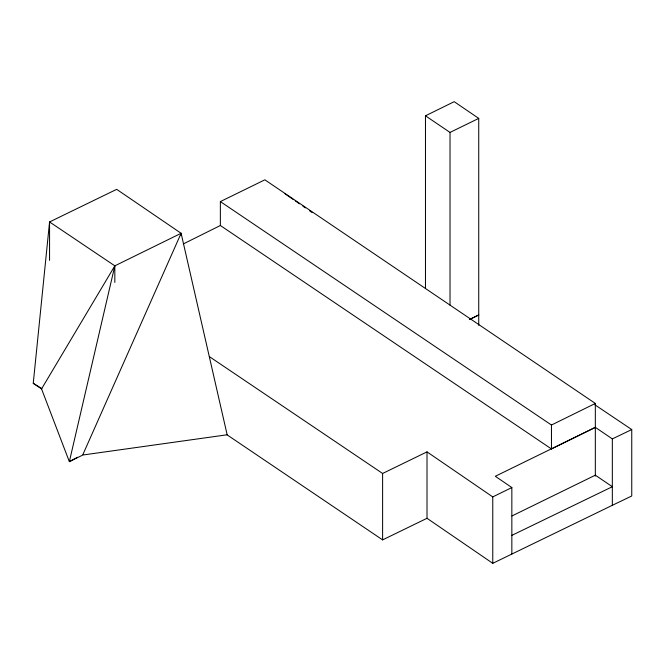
<?xml version="1.0" encoding="UTF-8"?>
<svg xmlns="http://www.w3.org/2000/svg" width="665" height="665" viewBox="0 0 665 665"><rect width="100%" height="100%" fill="white"/><g stroke="black" fill="none" stroke-linecap="round" stroke-linejoin="round"><path stroke-width="1" d="M33.25 383.323L49.559 221.944L116.674 189.334L181.113 233.29L227.156 434.777L82.876 455.01L69.351 461.651L41.554 388.917L33.25 383.323L41.837 388.576M181.113 235.368L181.113 233.29L114.829 265.842L69.351 461.651L77.539 457.246M82.876 454.586L181.113 233.29M41.554 388.917L114.829 265.842L49.559 221.944L49.559 260.372M183.332 243.922L220.364 225.51L551.46 448.942L595.333 427.354L612.332 438.9L612.332 505.309L492.765 563.322L427.013 518.293L427.013 451.876L382.608 473.472L209.417 356.64M425.467 288.593L425.467 115.801L454.203 101.678L478.733 118.395L478.733 325.36M595.333 403.447L264.861 179.816L220.364 201.595L551.46 425.026L595.333 403.447L595.333 476.132M425.467 115.801L450.022 132.418L478.733 118.395M595.333 427.354L495.317 476.273L511.842 487.561L511.842 553.978M427.013 451.876L492.765 496.905L511.842 487.561M511.992 515.94L595.333 475.176L612.332 486.714L511.842 535.383M226.599 434.519L382.608 539.889L427.013 518.293M612.332 438.9L631.75 429.573L631.75 495.99L612.332 505.309M594.892 404.802L631.75 429.573M285.011 193.814L293.506 199.683M295.21 200.855L299.458 203.798M302.849 206.142L305.401 207.904M309.649 210.838L312.193 212.601M551.46 425.026L551.46 448.942M492.765 496.905L492.765 563.322M450.022 132.418L450.022 305.21M382.608 473.472L382.608 539.889M220.364 201.595L220.364 225.51M114.829 265.842L114.829 282.459M478.733 314.977L469.473 319.508L478.733 314.977"/></g></svg>
